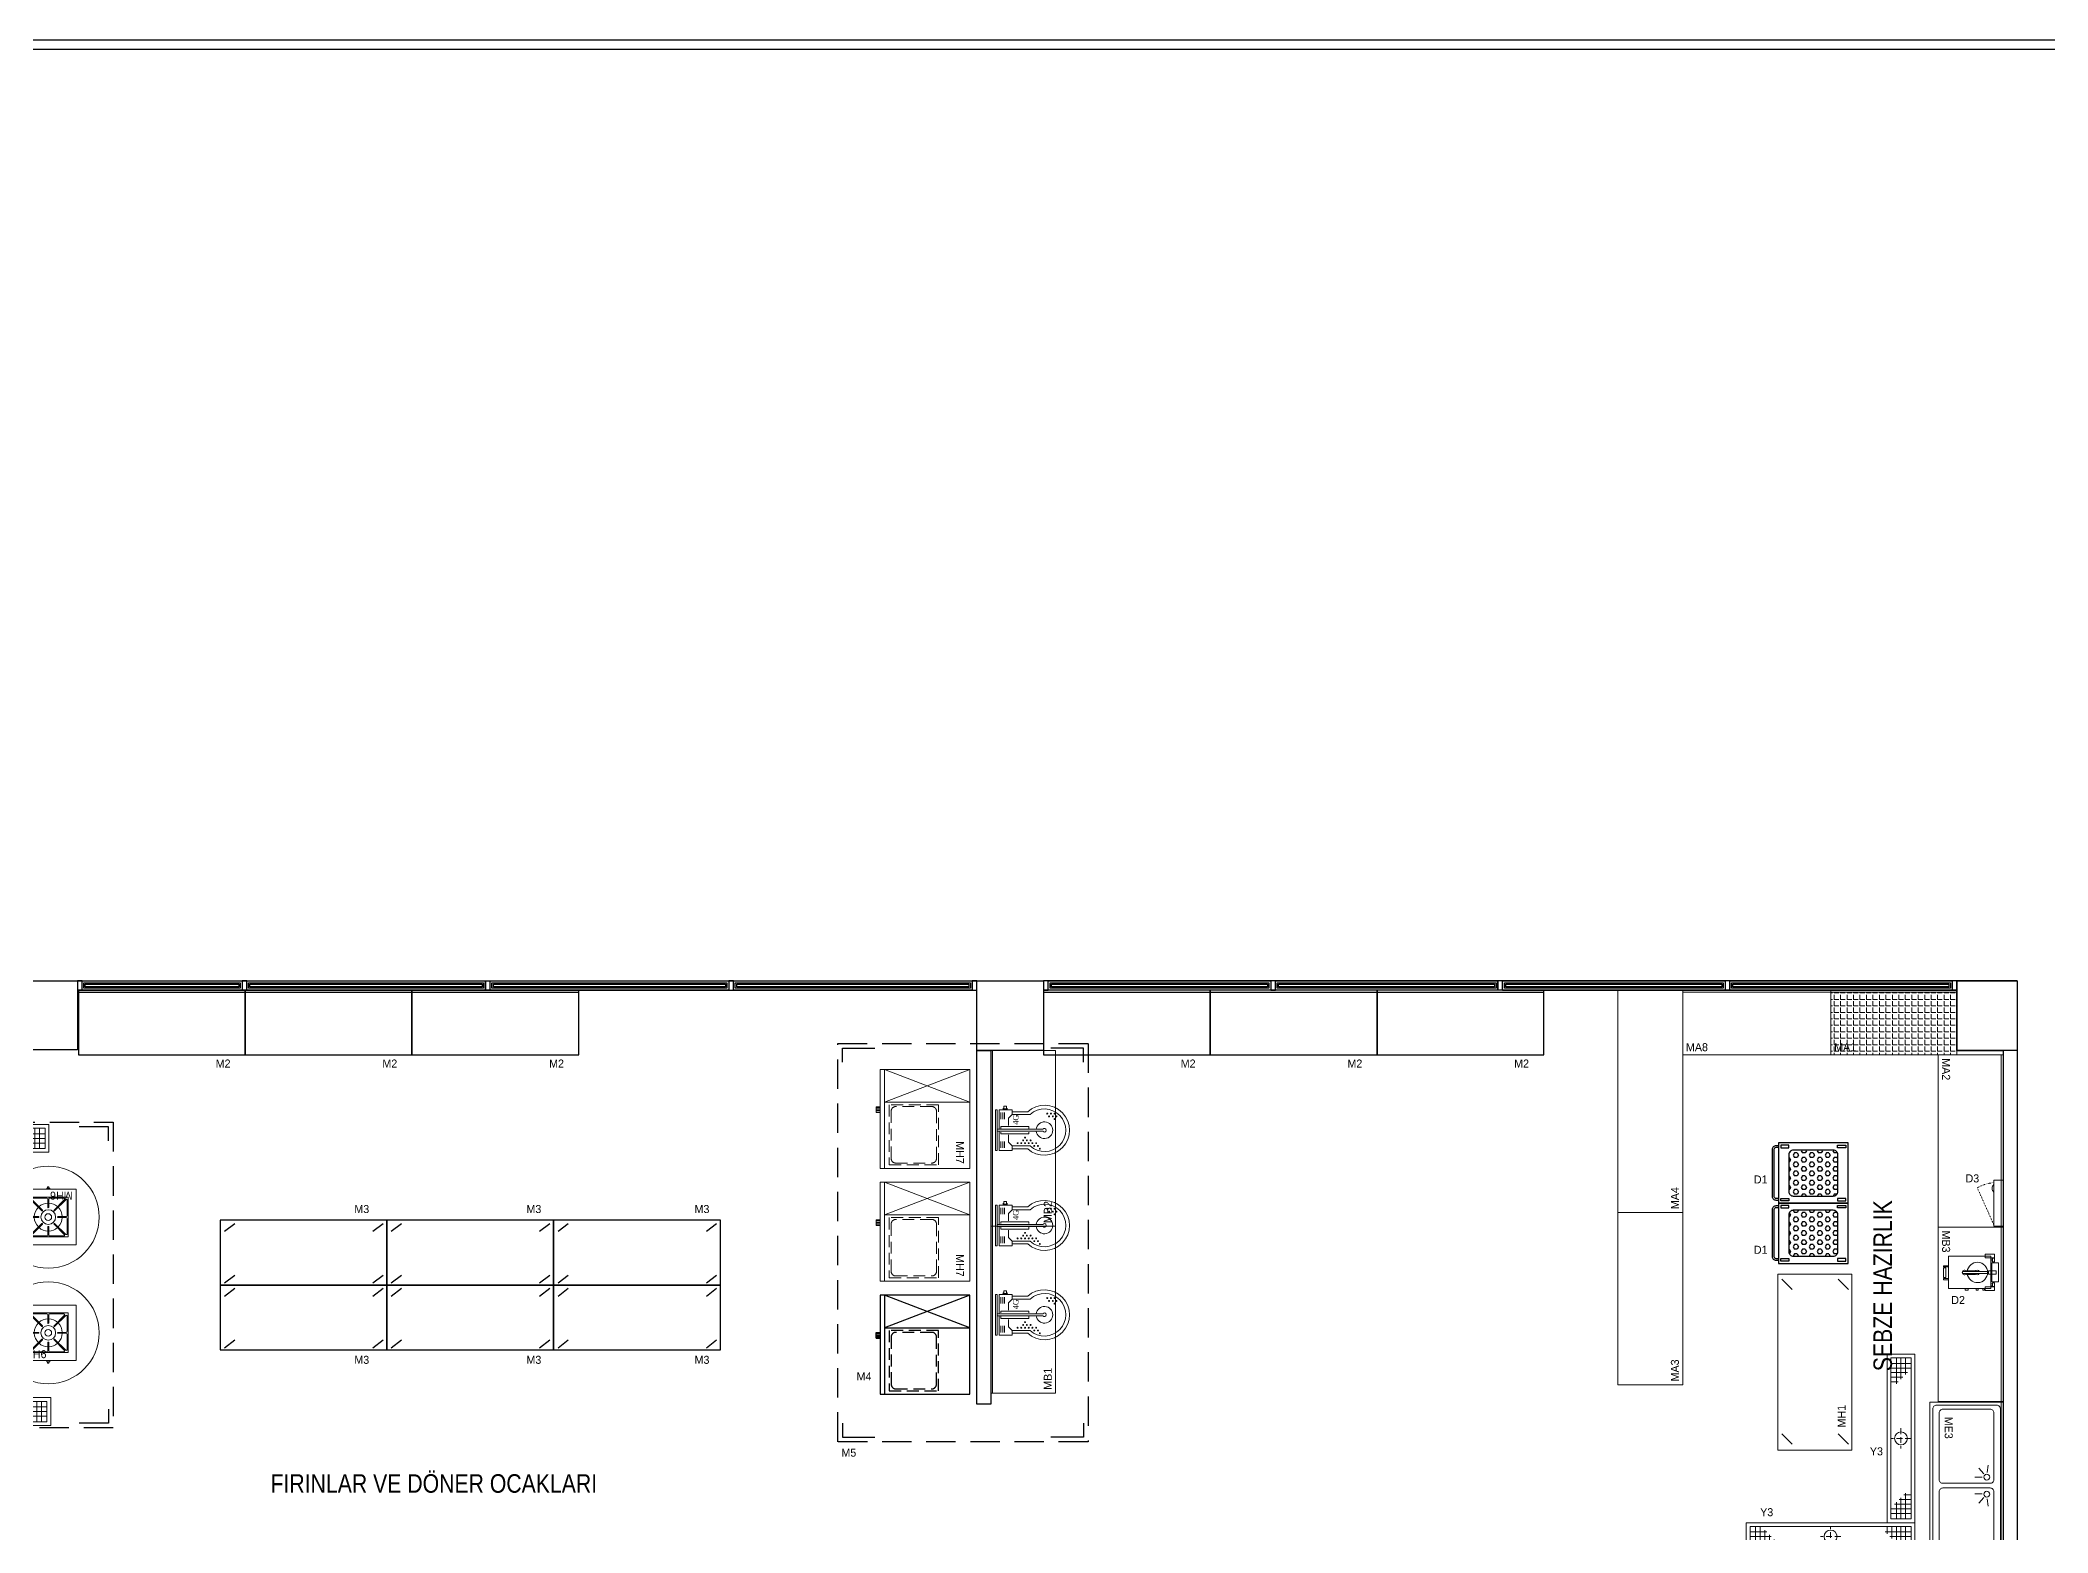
# Model space of a CAD drawing. Header units: millimetres. Extents: x -2535 to 6095, y 13368 to 17802.
# Drawn here: x 2771 to 4938, y 16061 to 17672 of the extents above; entities that cross this region are included whole.
import ezdxf
from ezdxf.enums import TextEntityAlignment as Align

# ---------------------------------------------------------------- set-up
doc = ezdxf.new("R2010")
doc.units = ezdxf.units.MM
for name, pattern in [('DASHED', [19.05, 12.7, -6.35]), ('DASHED2', [9.525, 6.35, -3.175]), ('DOT', [0.25, 0, -0.25]), ('HIDDEN', [9.525, 6.35, -3.175])]:
    doc.linetypes.add(name, pattern=pattern)
for name, color, linetype, lineweight in [('-DWG_ANA', 7, 'Continuous', 0), ('-DWG_DETAY1', 7, 'Continuous', 0), ('-DWG_DETAY4', 7, 'DOT', 0), ('BL-A', 1, 'Continuous', 0), ('BL-G', 102, 'Continuous', 0), ('GRC-Ekipman', 4, 'Continuous', 25), ('NO', 7, 'Continuous', 0), ('PLAN', 253, 'Continuous', 0), ('Sktürk_MEVCUT EKİPMAN', 1, 'Continuous', 0), ('Sktürk_YAZI', 24, 'Continuous', 0), ('yazi-blk', 7, 'Continuous', 0), ('Yazı', 132, 'Continuous', 15), ('yerizg-a', 7, 'Continuous', 0), ('yerizg-b', 7, 'Continuous', 0), ('YRNO', 7, 'Continuous', 0)]:
    doc.layers.add(name, color=color, linetype=linetype, lineweight=lineweight)
doc.layers.add('S2000-002 Çizgi', color=7, linetype='Continuous')
doc.layers.add('Soğuk Oda (Panel)', color=155, linetype='Continuous')
doc.styles.add('Romans', font='romans.shx')
doc.styles.add('TAKSİM', font='GOTHIC.TTF', dxfattribs={"height": 20})
doc.styles.add('TROMANS', font='times.ttf', dxfattribs={"width": 0.8, "height": 30})
doc.styles.add('yazı', font='swissck.ttf')

# ---------------------------------------------------------------- blocks, each defined once
blk = doc.blocks.new('A$C2CC6204B')
at = {"layer": 'Sktürk_MEVCUT EKİPMAN'}
h = blk.add_hatch(dxfattribs=at)
h.set_pattern_fill('ANGLE', color=256)
h.set_pattern_definition([(0, (2835.3704, -15794.86), (0, 6.985), [5.08, -1.905]), (90, (2835.3704, -15794.86), (-6.985, 4e-16), [5.08, -1.905])])
h.paths.add_polyline_path([(136, 68), (0, 68), (0, 0), (136, 0)])
h.paths.add_polyline_path([(-0.1, 1.9), (30.9, 1.9), (30.9, 14.9), (-0.1, 14.9)], flags=9)
for points in [[(0, 0), (136, 0), (136, 70), (0, 70)], [(0, 68), (136, 68), (136, 70), (0, 70)]]:
    blk.add_lwpolyline(points, close=True, dxfattribs=at)
at = {"layer": 'Sktürk_YAZI', "style": 'TAKSİM'}
blk.add_text('MA1', height=8.64, dxfattribs=at).set_placement((15.4, 4.1), align=Align.CENTER)
blk = doc.blocks.new('A$C394D138D')
at = {"layer": 'Sktürk_MEVCUT EKİPMAN', "color": 1}
for points in [[(0, 68), (160, 68), (160, 70), (0, 70)], [(0, 0), (160, 0), (160, 70), (0, 70)]]:
    blk.add_lwpolyline(points, close=True, dxfattribs=at)
at = {"layer": 'Sktürk_YAZI', "style": 'TAKSİM'}
blk.add_text('MA8', height=8.64, dxfattribs=at).set_placement((15.4, 4.1), align=Align.CENTER)
blk = doc.blocks.new('A$C0BB625EA')
at = {"layer": 'Sktürk_MEVCUT EKİPMAN'}
for points in [[(0, 0), (186, 0), (186, 70), (0, 70)], [(0, 68), (186, 68), (186, 70), (0, 70)]]:
    blk.add_lwpolyline(points, close=True, dxfattribs=at)
at = {"layer": 'Sktürk_YAZI', "style": 'TAKSİM'}
blk.add_text('MA2', height=8.64, dxfattribs=at).set_placement((15.4, 4.1), align=Align.CENTER)
blk = doc.blocks.new('A$C2FDC04AC')
at = {"layer": 'Sktürk_MEVCUT EKİPMAN', "color": 1}
for points in [[(0, 68), (188, 68), (188, 70), (0, 70)], [(0, 0), (188, 0), (188, 70), (0, 70)]]:
    blk.add_lwpolyline(points, close=True, dxfattribs=at)
at = {"layer": 'Sktürk_YAZI', "style": 'TAKSİM'}
blk.add_text('MB3', height=8.64, dxfattribs=at).set_placement((15.4, 4.1), align=Align.CENTER)
blk = doc.blocks.new('A$C614766EA')
at = {"layer": 'Sktürk_MEVCUT EKİPMAN', "color": 1}
for p, q in [((75.8, 61.8), (68, 62.9)), ((77.1, 58), (71, 52.9)), ((81, 56.3), (81, 48.4)), ((99, 56.3), (99, 48.4)), ((102.9, 58), (109, 52.9)), ((104.2, 61.8), (112, 62.9))]:
    blk.add_line(p, q, dxfattribs=at)
for points in [[(245, 0), (0, 0), (0, 79), (245, 79)], [(245, 77), (0, 77), (0, 79), (245, 79)]]:
    blk.add_lwpolyline(points, close=True, dxfattribs=at)
for points in [[(238, 3), (7, 3, -0.414214), (3, 7), (3, 72, -0.414214), (7, 76), (238, 76, -0.414214), (242, 72), (242, 7, -0.414214)], [(83.5, 10), (11.5, 10, -0.414214), (7.5, 14), (7.5, 65, -0.414214), (11.5, 69), (83.5, 69, -0.414214), (87.5, 65), (87.5, 14, -0.414214)], [(96.5, 10), (233.5, 10, 0.414214), (237.5, 14), (237.5, 65, 0.414214), (233.5, 69), (96.5, 69, 0.414214), (92.5, 65), (92.5, 14, 0.414214)]]:
    blk.add_lwpolyline(points, format="xyb", close=True, dxfattribs=at)
for centre in [(80.8, 61.3), (99.2, 61.3)]:
    blk.add_circle(centre, 3.19, dxfattribs=at)
at = {"layer": 'Sktürk_YAZI', "style": 'TAKSİM'}
blk.add_text('ME3', height=8.64, dxfattribs=at).set_placement((27.5, 15.9), align=Align.CENTER)
blk = doc.blocks.new('A$C2F7E39FF')
at = {"layer": 'Sktürk_MEVCUT EKİPMAN', "color": 1}
for p, q in [((6.6, 64.5), (17.6, 75.5)), ((173.6, 64.5), (184.6, 75.5)), ((6.6, 3.8), (17.6, 14.8)), ((173.6, 3.8), (184.6, 14.8))]:
    blk.add_line(p, q, dxfattribs=at)
blk.add_lwpolyline([(0, 0), (190, 0), (190, 80), (0, 80)], close=True, dxfattribs=at)
at = {"layer": 'Sktürk_YAZI', "style": 'TAKSİM'}
blk.add_text('MH1', height=8.64, dxfattribs=at).set_placement((36.7, 6.8), align=Align.CENTER)
blk = doc.blocks.new('A$C1C3D68AF')
at = {"layer": 'Sktürk_MEVCUT EKİPMAN'}
h = blk.add_hatch(dxfattribs=at)
h.set_pattern_fill('LINE', color=256, scale=0.5, angle=90, style=0)
h.set_pattern_definition([(90, (-1219.2484, -3768.8105), (-1.5875, 1e-16), [])])
h.paths.add_polyline_path([(46.5, 4.3), (40.4, 4.3), (40.4, 0), (46.5, 0)])
for p, q in [((0, 101.4), (35.2, 9.3)), ((35.2, 101.4), (0, 9.3)), ((35.2, 9.3), (35.2, 101.4)), ((0, 9.3), (106.9, 9.3))]:
    blk.add_line(p, q, dxfattribs=at)
for points in [[(0, 4.3), (106.9, 4.3), (106.9, 101.4), (0, 101.4)], [(46.5, 0), (40.4, 0), (40.4, 4.3), (46.5, 4.3)]]:
    blk.add_lwpolyline(points, close=True, dxfattribs=at)
at = {"layer": 'Sktürk_MEVCUT EKİPMAN', "linetype": 'DASHED'}
blk.add_lwpolyline([(38.1, 67.3), (38.1, 14.3), (103.1, 14.3), (103.1, 67.3)], close=True, dxfattribs=at)
blk.add_lwpolyline([(40.1, 60.3), (40.1, 21.3, 0.414214), (45.1, 16.3), (96.1, 16.3, 0.414214), (101.1, 21.3), (101.1, 60.3, 0.414214), (96.1, 65.3), (45.1, 65.3, 0.414214)], format="xyb", close=True, dxfattribs=at)
at = {"layer": 'Sktürk_YAZI', "style": 'TAKSİM'}
blk.add_text('MH7', height=8.64, dxfattribs=at).set_placement((89.7, 86.2), align=Align.CENTER)
blk = doc.blocks.new('Y-SIFON')
at = {"layer": 'yerizg-a', "color": 0, "linetype": 'Continuous'}
blk.add_circle((0, 0), 7, dxfattribs=at)
at = {"layer": 'yerizg-b', "color": 0, "linetype": 'DASHED2'}
for points in [[(-11, 0), (11, 0)], [(0, 11), (0, -11)]]:
    blk.add_lwpolyline(points, dxfattribs=at)
blk = doc.blocks.new('1BS-SYK318A')
at = {"layer": 'yerizg-a', "color": 0}
blk.add_lwpolyline([(0, 0), (182, 0), (182, -30), (0, -30)], close=True, dxfattribs=at)
at = {"layer": 'yerizg-b', "color": 0}
for p, q in [((4, -10), (22, -10)), ((4, -15), (27, -15)), ((4, -20), (32, -20)), ((10, -26), (10, -4)), ((15, -4), (15, -26)), ((20, -26), (20, -8)), ((25, -26), (25, -13)), ((30, -26), (30, -18)), ((178, -10), (150, -10)), ((152, -4), (152, -12)), ((178, -15), (155, -15)), ((157, -4), (157, -17)), ((178, -20), (160, -20)), ((162, -4), (162, -22)), ((167, -26), (167, -4)), ((172, -4), (172, -26))]:
    blk.add_line(p, q, dxfattribs=at)
blk.add_lwpolyline([(4, -4), (178, -4), (178, -26), (4, -26)], close=True, dxfattribs=at)
at = {"layer": 'PLAN', "color": 0, "linetype": 'Continuous'}
blk.add_blockref('Y-SIFON', (91, -15), dxfattribs=at)
at = {"layer": 'YRNO', "linetype": 'Continuous', "style": 'Romans', "width": 0.8}
blk.add_attdef('YRNO', text='', height=10, dxfattribs=at).set_placement((161, -40), align=Align.MIDDLE)
blk = doc.blocks.new('RBS100')
at = {"layer": '-DWG_ANA', "color": 0}
blk.add_lwpolyline([(0, -10), (0, 0), (0, 0), (50, 0), (50, -10), (0, -10)], close=True, dxfattribs=at)
at = {"layer": '-DWG_DETAY1', "color": 0, "linetype": 'Continuous'}
blk.add_arc((9, -7), 5, 216.8699, 323.1301, dxfattribs=at)
at = {"layer": '-DWG_DETAY4', "color": 0}
blk.add_lwpolyline([(47.9, -10.3), (8.4, -27.9, -0.123216), (3, -10, -0.167461)], format="xyb", dxfattribs=at)
at = {"layer": 'NO', "color": 0, "invisible_edges": 14}
blk.add_3dface([(14, -10, 1), (34, -10, 1), (34, -40, 1), (14, -40, 1)], dxfattribs=at)
at = {"layer": 'NO', "linetype": 'Continuous', "style": 'Romans', "width": 0.8}
blk.add_attdef('NO', text='', height=10, dxfattribs=at).set_placement((40, -27), align=Align.MIDDLE)
blk = doc.blocks.new('ROB-CL60')
at = {"layer": '-DWG_ANA', "color": 0}
blk.add_lwpolyline([(0, 0.1), (0, -45.6), (35, -45.6), (35, 0.1)], close=True, dxfattribs=at)
at = {"layer": '-DWG_DETAY1', "color": 0}
for points in [[(9.6, 0.6), (9.6, 5.6), (10.7, 5.6), (10.7, 0.6)], [(10.8, 5), (12.1, 5)], [(12.1, 3.9), (10.8, 3.9)], [(22.3, 5), (23.6, 5)], [(23.6, 3.9), (22.3, 3.9)], [(23.6, 0.6), (23.6, 5.6), (24.7, 5.6), (24.7, 0.6)], [(-0.3, -21), (-1.9, -21), (-1.9, -17.7), (-0.3, -17.7)], [(16.3, -28.3), (15.3, -28.3), (15.3, -19.4), (16.3, -19.4)], [(18.3, -43.1), (18.3, -14.8), (16.3, -14.8), (16.3, -43.1)], [(18.3, -19.4), (19.3, -19.4), (19.3, -28.3)], [(-0.3, -31.8), (-1.6, -31.8), (-1.6, -29.8), (-0.3, -29.8)], [(-0.3, -38.7), (-1.6, -38.7), (-1.6, -36.7), (-0.3, -36.7)], [(19.3, -51.4), (15.5, -51.4), (15.5, -43.1), (19.3, -43.1), (19.3, -51.4)], [(19.3, -28.3), (18.3, -28.3)], [(6.1, -49.4), (2.1, -49.4), (2.1, -47.4), (6.1, -47.4), (6.1, -49.4)], [(5.1, -47.4), (5.1, -45.4), (3.1, -45.4), (3.1, -47.4)], [(32.8, -49.4), (28.8, -49.4), (28.8, -47.4), (32.8, -47.4), (32.8, -49.4)], [(31.8, -47.4), (31.8, -45.4), (29.8, -45.4), (29.8, -47.4)]]:
    blk.add_lwpolyline(points, dxfattribs=at)
for points in [[(12.2, 5.6), (12.1, 5.6), (12.1, 3.2), (12.2, 3.2), (22.3, 3.2), (22.3, 5.6)], [(1.8, -39.4), (1.8, -49.4), (-2.2, -49.4), (-2.2, -39.4)], [(37.1, -39.4), (37.1, -49.4), (33.1, -49.4), (33.1, -39.4)], [(7.2, -53.7), (27.8, -53.7), (27.8, -46.6), (7.2, -46.6)]]:
    blk.add_lwpolyline(points, close=True, dxfattribs=at)
for centre, radius, start, end in [((17.4, -31), 11, 95.3133, 84.8814), ((17.4, -17.1), 2.5, 292.1288, 244.9562), ((17.4, -30.8), 2.5, 115.0438, 244.9562), ((17.4, -30.8), 2.5, 292.1288, 67.8712)]:
    blk.add_arc(centre, radius, start, end, dxfattribs=at)
at = {"layer": 'NO', "linetype": 'Continuous', "style": 'Romans', "width": 0.8}
blk.add_attdef('NO', text='', height=10, dxfattribs=at).set_placement((15.7, -65.8), align=Align.MIDDLE)
blk = doc.blocks.new('PDG403')
at = {"layer": '-DWG_ANA', "color": 0}
for points in [[(-1, -4), (-22, -4), (-22, -18), (-17, -18), (-13, -14), (-5, -14)], [(-20, -18), (-20, -35)], [(1, -4), (22, -4), (22, -18), (17, -18), (13, -14), (5, -14)], [(20, -18), (20, -35)]]:
    blk.add_lwpolyline(points, dxfattribs=at)
blk.add_arc((0, -53), 27, 137.7946, 42.2054, dxfattribs=at)
at = {"layer": '-DWG_DETAY1', "color": 0}
blk.add_lwpolyline([(-22, 0), (22, 0), (22, -2), (-22, -2)], close=True, dxfattribs=at)
for points in [[(-19, -6), (-12, -6)], [(-19, -8), (-12, -8)], [(-19, -10), (-12, -10)], [(-17, -37.5), (-17, -19)], [(-2, -36), (-4, -36), (-4, -6), (-2, -6)], [(-1, -2), (-1, -51.3)], [(1, -51.3), (1, -2)], [(2, -6), (4, -6), (4, -36), (2, -36)], [(12, -6), (19, -6)], [(12, -8), (19, -8)], [(12, -10), (19, -10)], [(17, -37.5), (17, -19)], [(23, -8), (23, -13), (24, -12), (26, -12), (26, -9), (24, -9), (23, -8)]]:
    blk.add_lwpolyline(points, dxfattribs=at)
for centre in [(-17, -42), (-14, -24), (-14, -28), (-14, -32), (-14, -36), (-14, -40), (-11, -30), (-11, -34), (-11, -38), (-8, -32), (-20, -48), (-17, -46), (-14, -44), (12, -64), (15, -58), (15, -62), (18, -56), (18, -60), (18, -64), (15, -66)]:
    blk.add_circle(centre, 0.5, dxfattribs=at)
for radius, start, end in [(23, 137.5981, 42.4019), (9, 96.3794, 83.6206), (2, 120, 60)]:
    blk.add_arc((0, -53), radius, start, end, dxfattribs=at)
at = {"layer": 'NO', "linetype": 'Continuous', "style": 'Romans', "width": 0.8}
blk.add_attdef('NO', text='', height=10, dxfattribs=at).set_placement((0.2, -92), align=Align.MIDDLE)
at = {"layer": 'yazi-blk', "color": 0, "style": 'TROMANS', "width": 0.8}
blk.add_text('4G', height=6, dxfattribs=at).set_placement((6, -25))
blk = doc.blocks.new('ARB.Sebze Basma')
h = blk.add_hatch()
h.set_pattern_fill('HEX', color=251, scale=0.9, angle=270, style=0)
h.set_pattern_definition([(270, (-111636.488, 8696.6115), (4.94933518, -9e-16), [2.8575, -5.715]), (30, (-111636.488, 8696.6115), (-2.4746676, 4.28625), [2.8575, -5.715]), (330, (-111636.488, 8693.754), (2.4746676, 4.28625), [2.8575, -5.715])])
h.paths.add_polyline_path([(-52.7, -63.7), (-12.3, -63.7, 0.414214), (-7.3, -58.7), (-7.3, -16.3, 0.414214), (-12.3, -11.3), (-52.7, -11.3, 0.414214), (-57.7, -16.3), (-57.7, -58.7, 0.414214)])
blk.add_lwpolyline([(-65, 0), (-65, -75), (0, -75), (0, 0)], close=True)
at = {"color": 251}
for points in [[(-62.6, -2.4), (-59.9, -2.4), (-59.9, -11.2), (-62.6, -11.2)], [(-2.4, -2.4), (-5.1, -2.4), (-5.1, -11.2), (-2.4, -11.2)], [(-62.6, -72.6), (-59.9, -72.6), (-59.9, -63.8), (-62.6, -63.8)], [(-2.4, -72.6), (-5.1, -72.6), (-5.1, -63.8), (-2.4, -63.8)]]:
    blk.add_lwpolyline(points, close=True, dxfattribs=at)
blk.add_lwpolyline([(-7.3, -16.3), (-7.3, -58.7, -0.414214), (-12.3, -63.7), (-52.7, -63.7, -0.414214), (-57.7, -58.7), (-57.7, -16.3, -0.414214), (-52.7, -11.3), (-12.3, -11.3, -0.414214)], format="xyb", close=True, dxfattribs=at)
for points in [[(-3, -75.2), (-3, -77.6, -0.414214), (-7, -81.6), (-58.3, -81.6, -0.414214), (-62.3, -77.6), (-62.3, -75)], [(-5, -75.2), (-5, -77.6, -0.414214), (-7, -79.6), (-58.3, -79.6, -0.414214), (-60.3, -77.6), (-60.3, -75)]]:
    blk.add_lwpolyline(points, format="xyb", dxfattribs=at)
blk = doc.blocks.new('A$C73F409AB')
at = {"layer": 'Sktürk_MEVCUT EKİPMAN'}
blk.add_lwpolyline([(0, 0), (240, 0), (240, 70), (0, 70)], close=True, dxfattribs=at)
at = {"layer": 'Sktürk_YAZI', "style": 'TAKSİM'}
blk.add_text('MA4', height=8.64, dxfattribs=at).set_placement((15.4, 4.1), align=Align.CENTER)
blk = doc.blocks.new('A$C6F31488C')
at = {"layer": 'Sktürk_MEVCUT EKİPMAN'}
blk.add_lwpolyline([(0, 0), (186, 0), (186, 70), (0, 70)], close=True, dxfattribs=at)
at = {"layer": 'Sktürk_YAZI', "style": 'TAKSİM'}
blk.add_text('MA3', height=8.64, dxfattribs=at).set_placement((15.4, 4.1), align=Align.CENTER)
blk = doc.blocks.new('A$C162C723D')
at = {"layer": 'Sktürk_MEVCUT EKİPMAN', "color": 1}
for points in [[(0, 68), (190, 68), (190, 70), (0, 70)], [(0, 0), (190, 0), (190, 70), (0, 70)]]:
    blk.add_lwpolyline(points, close=True, dxfattribs=at)
at = {"layer": 'Sktürk_YAZI', "style": 'TAKSİM'}
blk.add_text('MB2', height=8.64, dxfattribs=at).set_placement((15.4, 4.1), align=Align.CENTER)
blk = doc.blocks.new('A$C71975320')
at = {"layer": 'Sktürk_MEVCUT EKİPMAN', "color": 1}
for p, q in [((9.5, 50.6), (9.5, 34.1)), ((11.1, 51.4), (23.1, 39.5)), ((12.7, 51.3), (23.7, 40.3)), ((13.3, 53), (28.6, 53)), ((29.5, 52.1), (29.5, 43.2)), ((30.5, 52.1), (30.5, 43.2)), ((46.7, 53), (31.4, 53)), ((47.3, 51.3), (36.3, 40.3)), ((48.9, 51.4), (36.9, 39.5)), ((50.5, 50.6), (50.5, 34.1)), ((51.4, 11.2), (51.4, 54.1)), ((9.5, 14.6), (9.5, 31.2)), ((10.5, 33.1), (19.5, 33.1)), ((10.5, 32.1), (19.5, 32.1)), ((10.5, 32.1), (19.5, 32.1)), ((11.1, 13.9), (23.1, 25.7)), ((12.7, 13.9), (23.7, 25)), ((23.7, 39.6), (23.7, 39.6)), ((23.7, 25.7), (23.7, 25.7)), ((29.5, 13.2), (29.5, 22)), ((30.5, 13.2), (30.5, 22)), ((36.3, 39.6), (36.3, 39.6)), ((36.3, 25.7), (36.3, 25.7)), ((47.3, 13.9), (36.3, 25)), ((48.9, 13.9), (36.9, 25.7)), ((49.5, 33.1), (40.5, 33.1)), ((49.5, 32.1), (40.5, 32.1)), ((49.5, 32.1), (40.5, 32.1)), ((50.5, 14.6), (50.5, 31.2)), ((8.6, 11.2), (51.4, 11.2)), ((13.3, 12.2), (28.6, 12.2)), ((46.7, 12.2), (31.4, 12.2))]:
    blk.add_line(p, q, dxfattribs=at)
for points in [[(60, 2.6), (60, 62.6), (0, 62.6), (0, 2.6)], [(51.4, 11.2), (51.4, 54.1), (8.6, 54.1), (8.6, 11.2)], [(51.4, 11.2), (8.6, 11.2), (8.6, 54.1), (51.4, 54.1)], [(51.4, 11.2), (8.6, 11.2), (8.6, 54.1), (51.4, 54.1)], [(28.4, 2.6), (31.6, 2.6), (31.6, 1.3), (28.4, 1.3)], [(29.3, 1.3), (30.7, 1.3), (30.7, 0), (29.3, 0)]]:
    blk.add_lwpolyline(points, close=True, dxfattribs=at)
for radius in [7.93, 3.64]:
    blk.add_circle((30, 32.6), radius, dxfattribs=at)
for centre, radius, start, end in [((10.5, 50.6), 0.965, 51.148, 180), ((13.3, 52.1), 0.965, 90, 231.148), ((30, 32.6), 15.1, 91.8351, 131.3748), ((28.6, 52.1), 0.965, 360, 90), ((31.4, 52.1), 0.965, 90, 180), ((30, 32.6), 15.1, 48.6252, 88.1649), ((46.7, 52.1), 0.965, 308.852, 90), ((49.5, 50.6), 0.965, 360, 128.852), ((10.5, 34.1), 0.965, 180, 270), ((10.5, 31.2), 0.965, 90, 180), ((30, 32.6), 15.1, 135.2011, 178.1649), ((30, 32.6), 15.1, 181.8351, 224.7989), ((19.5, 32.6), 0.483, 360, 90), ((19.5, 32.6), 0.483, 270, 360), ((23.4, 39.9), 0.483, 231.1535, 321.1357), ((23.4, 25.4), 0.483, 38.8643, 128.8465), ((23.4, 39.9), 0.483, 321.1471, 51.1404), ((23.4, 25.4), 0.483, 308.8596, 38.8529), ((30, 43.2), 0.483, 180, 270), ((30, 22), 0.483, 90, 180), ((30, 43.2), 0.483, 270, 360), ((30, 22), 0.483, 0, 90), ((36.6, 39.9), 0.483, 128.8596, 218.8529), ((36.6, 25.4), 0.483, 141.1471, 231.1404), ((36.6, 39.9), 0.483, 218.8643, 308.8465), ((36.6, 25.4), 0.483, 51.1535, 141.1357), ((40.5, 32.6), 0.483, 90, 180), ((40.5, 32.6), 0.483, 180, 270), ((30, 32.6), 15.1, 1.8351, 44.7989), ((30, 32.6), 15.1, 315.2011, 358.1649), ((49.5, 34.1), 0.965, 270, 360), ((49.5, 31.2), 0.965, 0, 90), ((10.5, 14.6), 0.965, 180, 308.852), ((13.3, 13.2), 0.965, 128.852, 270), ((30, 32.6), 15.1, 228.6252, 268.1649), ((28.6, 13.2), 0.965, 270, 0), ((30, 32.6), 15.1, 271.8351, 311.3748), ((31.4, 13.2), 0.965, 180, 270), ((46.7, 13.2), 0.965, 270, 51.148), ((49.5, 14.6), 0.965, 231.148, 0)]:
    blk.add_arc(centre, radius, start, end, dxfattribs=at)
at = {"layer": 'Sktürk_YAZI', "style": 'TAKSİM'}
blk.add_text('MH6', height=8.64, dxfattribs=at).set_placement((15.9, 5.2), align=Align.CENTER)
blk = doc.blocks.new('A$C3DD05796')
at = {"layer": 'S2000-002 Çizgi'}
h = blk.add_hatch(dxfattribs=at)
h.set_pattern_fill('LINE', color=256, scale=0.5, style=0)
h.set_pattern_definition([(360, (-3768.8105, 1326.1484), (5e-16, 1.5875), [])])
h.paths.add_polyline_path([(4.3, 60.4), (4.3, 66.5), (0, 66.5), (0, 60.4)])
for p, q in [((9.3, 106.9), (9.3, 0)), ((101.4, 106.9), (9.3, 71.7)), ((101.4, 71.7), (9.3, 106.9)), ((9.3, 71.7), (101.4, 71.7))]:
    blk.add_line(p, q, dxfattribs=at)
for points in [[(4.3, 106.9), (4.3, 0), (101.4, 0), (101.4, 106.9)], [(0, 60.4), (0, 66.5), (4.3, 66.5), (4.3, 60.4)]]:
    blk.add_lwpolyline(points, close=True, dxfattribs=at)
at = {"layer": 'S2000-002 Çizgi', "linetype": 'DASHED'}
blk.add_lwpolyline([(67.3, 68.8), (14.3, 68.8), (14.3, 3.8), (67.3, 3.8)], close=True, dxfattribs=at)
blk.add_lwpolyline([(60.3, 66.8), (21.3, 66.8, 0.414214), (16.3, 61.8), (16.3, 10.8, 0.414214), (21.3, 5.8), (60.3, 5.8, 0.414214), (65.3, 10.8), (65.3, 61.8, 0.414214)], format="xyb", close=True, dxfattribs=at)
blk = doc.blocks.new('A$C395746AB')
at = {"layer": 'Sktürk_MEVCUT EKİPMAN', "color": 1}
for points in [[(0, 68), (180, 68), (180, 70), (0, 70)], [(0, 0), (180, 0), (180, 70), (0, 70)]]:
    blk.add_lwpolyline(points, close=True, dxfattribs=at)
at = {"layer": 'Sktürk_YAZI', "style": 'TAKSİM'}
blk.add_text('MB1', height=8.64, dxfattribs=at).set_placement((15.4, 4.1), align=Align.CENTER)

msp = doc.modelspace()

# ---------------------------------------------------------------- linework, layer by layer
for p, q in [((4839.868, 16646.496), (3853.868, 16646.496)), ((4904.868, 16656.496), (4839.868, 16656.496)), ((4904.868, 16656.496), (4904.868, 14467.996)), ((4889.868, 16581.496), (4889.868, 15956.496))]:
    msp.add_line(p, q)
for points in [[(137.038, 13497.297), (5992.038, 13497.297), (5992.038, 17672.297), (137.038, 17672.297)], [(147.038, 13507.297), (5982.038, 13507.297), (5982.038, 17662.297), (147.038, 17662.297)]]:
    msp.add_lwpolyline(points, close=True)
at = {"layer": 'BL-A', "linetype": 'Continuous', "ltscale": 5}
for centre in [(2779.376, 16401.448), (2779.376, 16276.448)]:
    msp.add_circle(centre, 55, dxfattribs=at)
at = {"layer": 'S2000-002 Çizgi'}
for p, q in [((2980.725, 16394.245), (2969.744, 16385.804)), ((3140.805, 16394.245), (3129.823, 16385.804)), ((3160.725, 16394.245), (3149.744, 16385.804)), ((3320.805, 16394.245), (3309.823, 16385.804)), ((3340.725, 16394.245), (3329.744, 16385.804)), ((3500.805, 16394.245), (3489.823, 16385.804)), ((2980.725, 16338.531), (2969.744, 16330.089)), ((2980.725, 16324.245), (2969.744, 16315.804)), ((3140.805, 16338.531), (3129.823, 16330.089)), ((3140.805, 16324.245), (3129.823, 16315.804)), ((3160.725, 16338.531), (3149.744, 16330.089)), ((3160.725, 16324.245), (3149.744, 16315.804)), ((3320.805, 16338.531), (3309.823, 16330.089)), ((3320.805, 16324.245), (3309.823, 16315.804)), ((3340.725, 16338.531), (3329.744, 16330.089)), ((3340.725, 16324.245), (3329.744, 16315.804)), ((3500.805, 16338.531), (3489.823, 16330.089)), ((3500.805, 16324.245), (3489.823, 16315.804)), ((2980.725, 16268.531), (2969.744, 16260.089)), ((3140.805, 16268.531), (3129.823, 16260.089)), ((3160.725, 16268.531), (3149.744, 16260.089)), ((3320.805, 16268.531), (3309.823, 16260.089)), ((3340.725, 16268.531), (3329.744, 16260.089)), ((3500.805, 16268.531), (3489.823, 16260.089))]:
    msp.add_line(p, q, dxfattribs=at)
for points in [[(2812.022, 16576.496), (2992.022, 16576.496), (2992.022, 16646.496), (2812.022, 16646.496)], [(2812.022, 16644.496), (2992.022, 16644.496), (2992.022, 16646.496), (2812.022, 16646.496)], [(2992.022, 16576.496), (3172.022, 16576.496), (3172.022, 16646.496), (2992.022, 16646.496)], [(2992.022, 16644.496), (3172.022, 16644.496), (3172.022, 16646.496), (2992.022, 16646.496)], [(3172.022, 16576.496), (3352.022, 16576.496), (3352.022, 16646.496), (3172.022, 16646.496)], [(3172.022, 16644.496), (3352.022, 16644.496), (3352.022, 16646.496), (3172.022, 16646.496)], [(3853.868, 16576.496), (4033.868, 16576.496), (4033.868, 16646.496), (3853.868, 16646.496)], [(3853.868, 16644.496), (4033.868, 16644.496), (4033.868, 16646.496), (3853.868, 16646.496)], [(4033.868, 16576.496), (4213.868, 16576.496), (4213.868, 16646.496), (4033.868, 16646.496)], [(4033.868, 16644.496), (4213.868, 16644.496), (4213.868, 16646.496), (4033.868, 16646.496)], [(4213.868, 16576.496), (4393.868, 16576.496), (4393.868, 16646.496), (4213.868, 16646.496)], [(4213.868, 16644.496), (4393.868, 16644.496), (4393.868, 16646.496), (4213.868, 16646.496)], [(3781.868, 16581.496), (3796.868, 16581.496), (3796.868, 16199.403), (3781.868, 16199.403)], [(2964.99, 16328.115), (3144.99, 16328.115), (3144.99, 16398.115), (2964.99, 16398.115)], [(3144.99, 16328.115), (3324.99, 16328.115), (3324.99, 16398.115), (3144.99, 16398.115)], [(3324.99, 16328.115), (3504.99, 16328.115), (3504.99, 16398.115), (3324.99, 16398.115)], [(2964.99, 16258.115), (3144.99, 16258.115), (3144.99, 16328.115), (2964.99, 16328.115)], [(3144.99, 16258.115), (3324.99, 16258.115), (3324.99, 16328.115), (3144.99, 16328.115)], [(3324.99, 16258.115), (3504.99, 16258.115), (3504.99, 16328.115), (3324.99, 16328.115)]]:
    msp.add_lwpolyline(points, close=True, dxfattribs=at)
at = {"layer": 'S2000-002 Çizgi', "linetype": 'HIDDEN', "ltscale": 5}
for points in [[(3631.868, 16588.903), (3901.868, 16588.903), (3901.868, 16158.903), (3631.868, 16158.903)], [(2352.266, 16503.948), (2849.372, 16503.948), (2849.372, 16173.948), (2352.266, 16173.948)]]:
    msp.add_lwpolyline(points, close=True, dxfattribs=at)
at = {"layer": 'S2000-002 Çizgi', "linetype": 'Continuous', "ltscale": 5}
for points in [[(3636.868, 16568.903), (3636.868, 16583.903), (3671.868, 16583.903)], [(3896.868, 16568.903), (3896.868, 16583.903), (3861.868, 16583.903)], [(3636.868, 16178.903), (3636.868, 16163.903), (3671.868, 16163.903)], [(3896.868, 16178.903), (3896.868, 16163.903), (3861.868, 16163.903)]]:
    msp.add_lwpolyline(points, dxfattribs=at)
at = {"layer": 'S2000-002 Çizgi', "linetype": 'HIDDEN', "ltscale": 5}
for points in [[(2844.372, 16483.948), (2844.372, 16498.948), (2809.372, 16498.948)], [(2844.372, 16193.948), (2844.372, 16178.948), (2809.372, 16178.948)]]:
    msp.add_lwpolyline(points, dxfattribs=at)
at = {"layer": 'Soğuk Oda (Panel)', "color": 5}
for p, q in [((2810.868, 16656.496), (3781.868, 16656.496)), ((2810.868, 16646.496), (3781.868, 16646.496)), ((3251.368, 16646.496), (2815.868, 16646.496)), ((3251.368, 16646.496), (3251.368, 16656.496)), ((3256.368, 16646.496), (3256.368, 16656.496)), ((3256.368, 16646.496), (3776.868, 16646.496)), ((4839.868, 16656.496), (3853.868, 16656.496))]:
    msp.add_line(p, q, dxfattribs=at)
at = {"layer": 'Soğuk Oda (Panel)', "color": 1}
for p, q in [((3853.868, 16646.496), (3858.868, 16646.496)), ((4344.368, 16646.496), (3858.868, 16646.496)), ((4344.368, 16646.496), (4344.368, 16656.496)), ((4349.368, 16646.496), (4349.368, 16656.496)), ((4349.368, 16646.496), (4834.868, 16646.496))]:
    msp.add_line(p, q, dxfattribs=at)
at = {"layer": 'Soğuk Oda (Panel)', "color": 0}
for p, q in [((4839.868, 16656.496), (4839.868, 16581.496)), ((4839.868, 16581.496), (4889.868, 16581.496))]:
    msp.add_line(p, q, dxfattribs=at)
for points in [[(2738.368, 16656.496), (2810.868, 16656.496), (2810.868, 16581.996), (2738.368, 16581.996)], [(3781.868, 16656.496), (3853.868, 16656.496), (3853.868, 16581.496), (3781.868, 16581.496)], [(4904.868, 16656.496), (4904.868, 16581.496), (4839.868, 16581.496), (4839.868, 16656.496)]]:
    msp.add_lwpolyline(points, close=True, dxfattribs=at)
at = {"layer": 'Soğuk Oda (Panel)', "color": 5}
for points in [[(2810.868, 16656.496), (2810.868, 16646.496), (2815.868, 16646.496), (2815.868, 16656.496)], [(2815.868, 16656.496), (2988.618, 16656.496), (2988.618, 16646.496), (2815.868, 16646.496)], [(2817.868, 16654.496), (2986.618, 16654.496), (2986.618, 16648.496), (2817.868, 16648.496)], [(2819.368, 16652.996), (2985.118, 16652.996), (2985.118, 16649.996), (2819.368, 16649.996)], [(2988.618, 16656.496), (2988.618, 16646.496), (2993.618, 16646.496), (2993.618, 16656.496)], [(2993.618, 16656.496), (3251.368, 16656.496), (3251.368, 16646.496), (2993.618, 16646.496)], [(2995.618, 16654.496), (3249.368, 16654.496), (3249.368, 16648.496), (2995.618, 16648.496)], [(2997.118, 16652.996), (3247.868, 16652.996), (3247.868, 16649.996), (2997.118, 16649.996)], [(3256.368, 16656.496), (3514.118, 16656.496), (3514.118, 16646.496), (3256.368, 16646.496)], [(3258.368, 16654.496), (3512.118, 16654.496), (3512.118, 16648.496), (3258.368, 16648.496)], [(3259.868, 16652.996), (3510.618, 16652.996), (3510.618, 16649.996), (3259.868, 16649.996)], [(3514.118, 16656.496), (3514.118, 16646.496), (3519.118, 16646.496), (3519.118, 16656.496)], [(3519.118, 16656.496), (3776.868, 16656.496), (3776.868, 16646.496), (3519.118, 16646.496)], [(3521.118, 16654.496), (3774.868, 16654.496), (3774.868, 16648.496), (3521.118, 16648.496)], [(3522.618, 16652.996), (3773.368, 16652.996), (3773.368, 16649.996), (3522.618, 16649.996)], [(3853.868, 16656.496), (3853.868, 16646.496), (3858.868, 16646.496), (3858.868, 16656.496)], [(3858.868, 16656.496), (4099.118, 16656.496), (4099.118, 16646.496), (3858.868, 16646.496)], [(3860.868, 16654.496), (4097.118, 16654.496), (4097.118, 16648.496), (3860.868, 16648.496)], [(3862.368, 16652.996), (4095.618, 16652.996), (4095.618, 16649.996), (3862.368, 16649.996)], [(4099.118, 16656.496), (4099.118, 16646.496), (4104.118, 16646.496), (4104.118, 16656.496)], [(4104.118, 16656.496), (4344.368, 16656.496), (4344.368, 16646.496), (4104.118, 16646.496)], [(4106.118, 16654.496), (4342.368, 16654.496), (4342.368, 16648.496), (4106.118, 16648.496)], [(4107.618, 16652.996), (4340.868, 16652.996), (4340.868, 16649.996), (4107.618, 16649.996)], [(4349.368, 16656.496), (4589.618, 16656.496), (4589.618, 16646.496), (4349.368, 16646.496)], [(4351.368, 16654.496), (4587.618, 16654.496), (4587.618, 16648.496), (4351.368, 16648.496)], [(4352.868, 16652.996), (4586.118, 16652.996), (4586.118, 16649.996), (4352.868, 16649.996)], [(4589.618, 16656.496), (4589.618, 16646.496), (4594.618, 16646.496), (4594.618, 16656.496)], [(4594.618, 16656.496), (4834.868, 16656.496), (4834.868, 16646.496), (4594.618, 16646.496)], [(4596.618, 16654.496), (4832.868, 16654.496), (4832.868, 16648.496), (4596.618, 16648.496)], [(4598.118, 16652.996), (4831.368, 16652.996), (4831.368, 16649.996), (4598.118, 16649.996)]]:
    msp.add_lwpolyline(points, close=True, dxfattribs=at)
at = {"layer": 'Soğuk Oda (Panel)', "color": 1}
for points in [[(3776.868, 16656.496), (3776.868, 16646.496), (3781.868, 16646.496), (3781.868, 16656.496)], [(4834.868, 16656.496), (4834.868, 16646.496), (4839.868, 16646.496), (4839.868, 16656.496)]]:
    msp.add_lwpolyline(points, close=True, dxfattribs=at)

# ---------------------------------------------------------------- block references
at = {"layer": 'BL-A', "linetype": 'Continuous', "ltscale": 5}
for name, p, rotation in [('PDG403', (3801.868, 16495.248), 89.99999999999997), ('1BS-SYK318A', (2780.008, 16471.4), 180), ('PDG403', (3801.868, 16392.44), 89.99999999999997), ('PDG403', (3801.868, 16295.993), 89.99999999999997), ('1BS-SYK318A', (2782.008, 16176.496), 180)]:
    msp.add_blockref(name, p, dxfattribs=dict(at, rotation=rotation))
at = {"layer": 'BL-G', "linetype": 'Continuous', "ltscale": 5}
for name, p, rotation in [('RBS100', (4889.868, 16441.496), 270), ('ROB-CL60', (4831.065, 16324.285), 89.99999999999991), ('1BS-SYK318A', (4794.562, 16253.496), 270), ('1BS-SYK318A', (4794.562, 16041.496), 180)]:
    msp.add_blockref(name, p, dxfattribs=dict(at, rotation=rotation))
at = {"layer": 'GRC-Ekipman', "rotation": 270}
for p in [(4722.368, 16416.496), (4722.368, 16351.496)]:
    msp.add_blockref('ARB.Sebze Basma', p, dxfattribs=at)
at = {"layer": 'S2000-002 Çizgi', "rotation": 90}
for name, p in [('A$C73F409AB', (4543.868, 16406.496)), ('A$C162C723D', (3866.868, 16391.496)), ('A$C395746AB', (3866.868, 16211.496)), ('A$C6F31488C', (4543.868, 16220.496))]:
    msp.add_blockref(name, p, dxfattribs=at)
at = {"layer": 'S2000-002 Çizgi'}
msp.add_blockref('A$C3DD05796', (3673.031, 16210.196), dxfattribs=at)
at = {"layer": 'Sktürk_MEVCUT EKİPMAN', "color": 1}
for name, p in [('A$C394D138D', (4543.868, 16576.496)), ('A$C2CC6204B', (4703.868, 16576.496)), ('A$C71975320', (2749.376, 16243.9))]:
    msp.add_blockref(name, p, dxfattribs=at)
for name, p, rotation in [('A$C1C3D68AF', (3673.031, 16560.896), 270), ('A$C0BB625EA', (4819.868, 16576.496), 270), ('A$C71975320', (2809.376, 16434.072), 180), ('A$C1C3D68AF', (3673.031, 16438.996), 270), ('A$C2FDC04AC', (4819.868, 16390.496), 270), ('A$C2F7E39FF', (4726.555, 16149.768), 90), ('A$C614766EA', (4810.868, 16201.496), 270)]:
    msp.add_blockref(name, p, dxfattribs=dict(at, rotation=rotation))

# ---------------------------------------------------------------- texts
at = {"style": 'TAKSİM'}
for s, p in [('M2', (2968.127, 16562.956)), ('M2', (3148.127, 16562.956)), ('M2', (3328.127, 16562.956)), ('M2', (4009.973, 16562.956)), ('M2', (4189.973, 16562.956)), ('M2', (4369.973, 16562.956)), ('D1', (4628.077, 16437.762)), ('D3', (4856.624, 16438.909)), ('M3', (3117.847, 16405.82)), ('M3', (3303.627, 16405.82)), ('M3', (3485.12, 16405.82)), ('D1', (4628.077, 16361.829)), ('D2', (4841.197, 16307.587)), ('M3', (3117.847, 16243.019)), ('M3', (3303.627, 16243.019)), ('M3', (3485.12, 16243.019)), ('M4', (3660.054, 16225.121)), ('M5', (3643.673, 16142.791)), ('Y3', (4753.042, 16144.196)), ('Y3', (4634.593, 16078.503))]:
    msp.add_text(s, height=8.64, dxfattribs=at).set_placement(p, align=Align.CENTER)
at = {"layer": 'Yazı', "color": 0, "style": 'yazı'}
msp.add_text('SEBZE HAZIRLIK', height=20, rotation=90, dxfattribs=at).set_placement((4769.818, 16235.069))
msp.add_text('FIRINLAR VE DÖNER OCAKLARI', height=20, dxfattribs=at).set_placement((3019.346, 16103.828))

doc.saveas('drawing.dxf')
